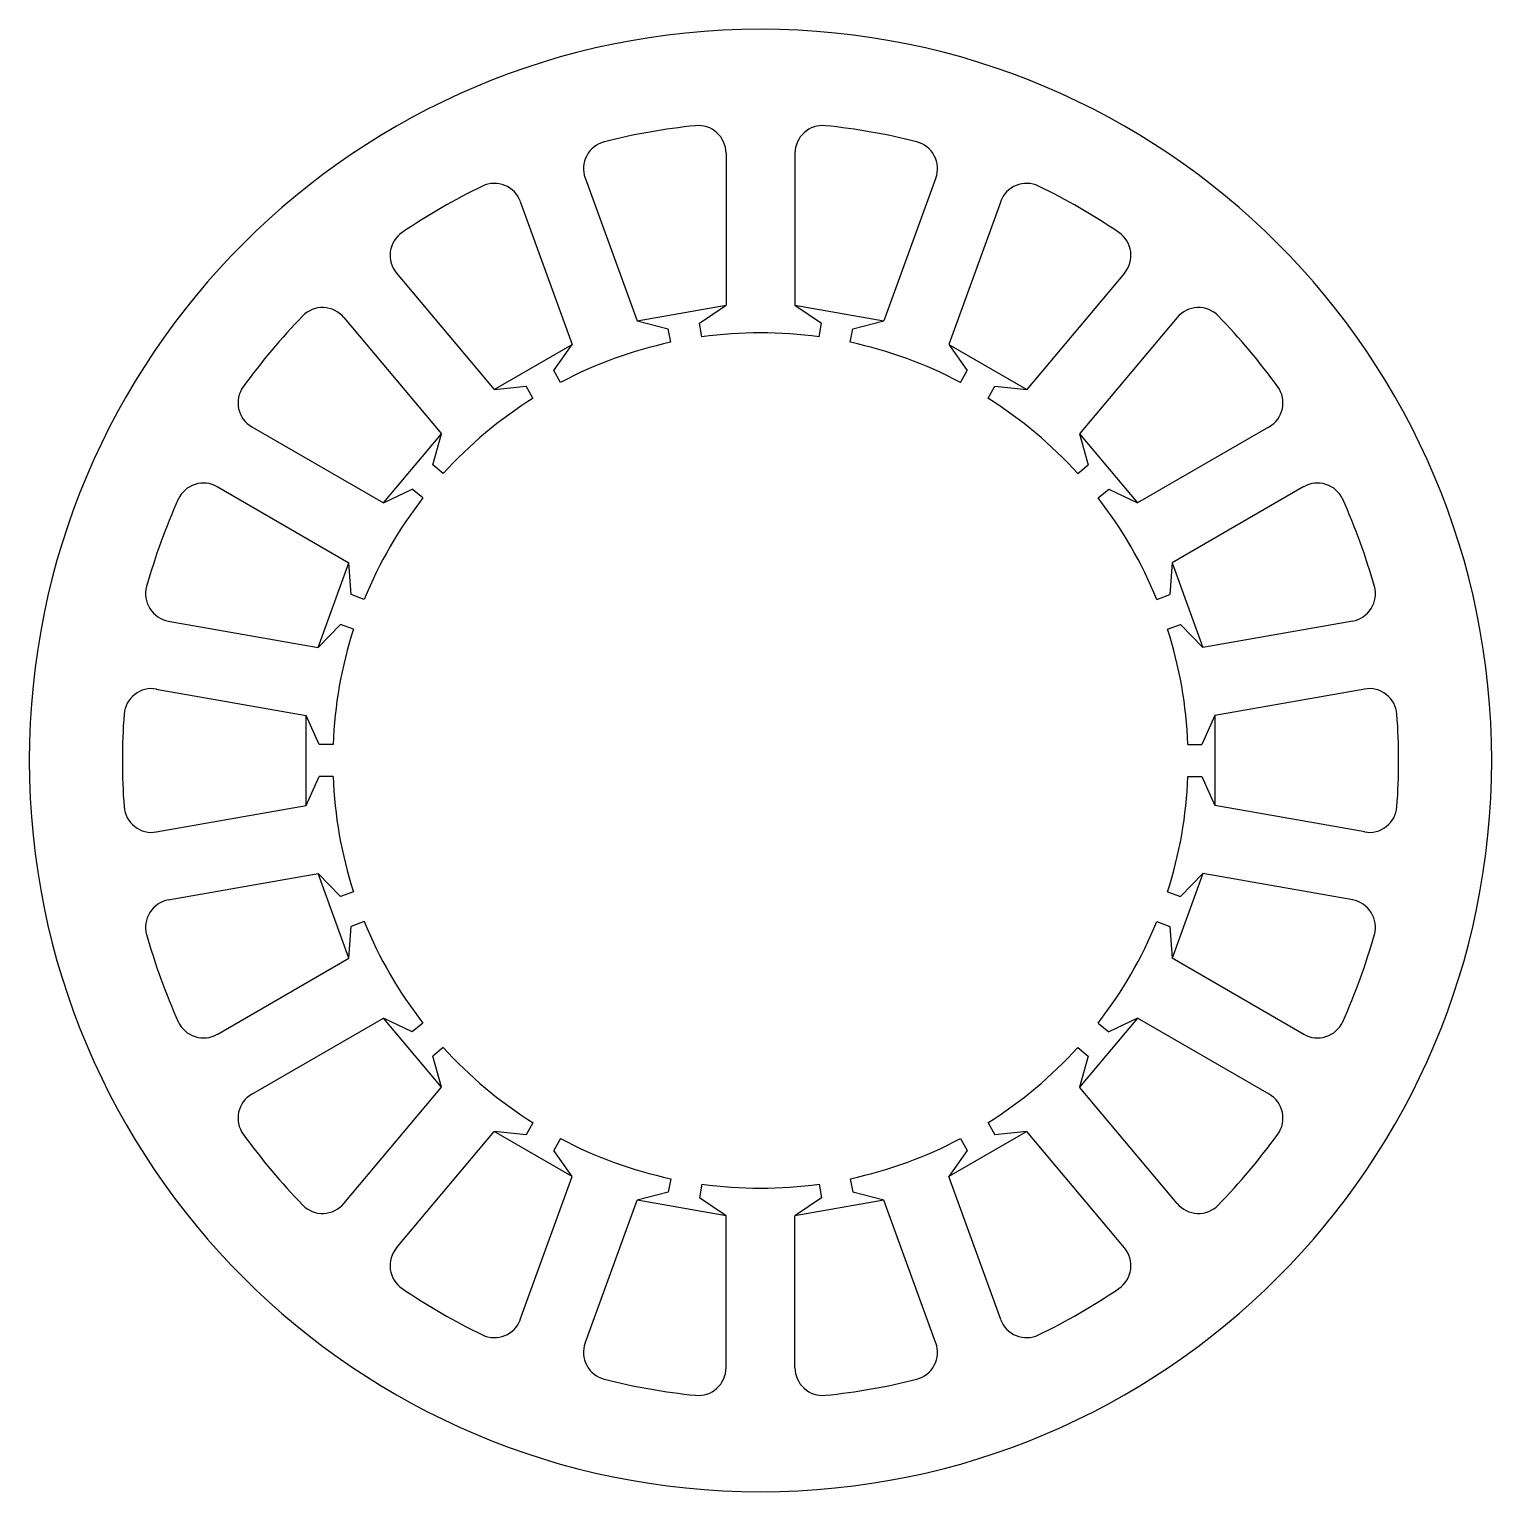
# Model space of a CAD drawing. Extents: x -53 to 53, y -53 to 53.
import ezdxf

# ---------------------------------------------------------------- set-up
doc = ezdxf.new("R2010")
doc.units = 0
doc.layers.add('default', color=7, linetype='CONTINUOUS')

msp = doc.modelspace()

# ---------------------------------------------------------------- linework, layer by layer
at = {"layer": 'default'}
for p, q in [((-2.5, 44.02), (-2.5, 33)), ((2.5, 44.02), (2.5, 33)), ((-12.71, 42.22), (-8.94, 31.86)), ((12.71, 42.22), (8.94, 31.86)), ((-17.41, 40.51), (-13.64, 30.15)), ((17.41, 40.51), (13.64, 30.15)), ((-26.38, 35.33), (-19.3, 26.89)), ((26.38, 35.33), (19.3, 26.89)), ((-8.94, 31.86), (-2.5, 33)), ((-4.42, 31.69), (-2.5, 33)), ((2.5, 33), (4.42, 31.69)), ((2.5, 33), (8.94, 31.86)), ((-30.21, 32.11), (-23.13, 23.67)), ((-8.94, 31.86), (-6.69, 31.29)), ((6.69, 31.29), (8.94, 31.86)), ((30.21, 32.11), (23.13, 23.67)), ((-6.51, 30.31), (-6.69, 31.29)), ((-4.25, 30.71), (-4.42, 31.69)), ((4.25, 30.71), (4.42, 31.69)), ((6.51, 30.31), (6.69, 31.29)), ((-19.3, 26.89), (-13.64, 30.15)), ((-14.99, 28.27), (-13.64, 30.15)), ((13.64, 30.15), (14.99, 28.27)), ((13.64, 30.15), (19.3, 26.89)), ((-14.49, 27.4), (-14.99, 28.27)), ((14.49, 27.4), (14.99, 28.27)), ((-19.3, 26.89), (-16.99, 27.12)), ((-16.49, 26.25), (-16.99, 27.12)), ((16.49, 26.25), (16.99, 27.12)), ((16.99, 27.12), (19.3, 26.89)), ((-36.87, 24.18), (-27.33, 18.67)), ((-27.33, 18.67), (-23.13, 23.67)), ((-23.76, 21.44), (-23.13, 23.67)), ((23.13, 23.67), (23.76, 21.44)), ((23.13, 23.67), (27.33, 18.67)), ((36.87, 24.18), (27.33, 18.67)), ((-22.99, 20.79), (-23.76, 21.44)), ((22.99, 20.79), (23.76, 21.44)), ((-39.37, 19.85), (-29.83, 14.33)), ((-27.33, 18.67), (-25.24, 19.67)), ((-24.47, 19.03), (-25.24, 19.67)), ((24.47, 19.03), (25.24, 19.67)), ((25.24, 19.67), (27.33, 18.67)), ((39.37, 19.85), (29.83, 14.33)), ((-32.06, 8.19), (-29.83, 14.33)), ((-29.66, 12.02), (-29.83, 14.33)), ((29.83, 14.33), (29.66, 12.02)), ((29.83, 14.33), (32.06, 8.19)), ((-28.72, 11.68), (-29.66, 12.02)), ((28.72, 11.68), (29.66, 12.02)), ((-42.92, 10.11), (-32.06, 8.19)), ((-32.06, 8.19), (-30.44, 9.86)), ((-29.5, 9.51), (-30.44, 9.86)), ((29.5, 9.51), (30.44, 9.86)), ((30.44, 9.86), (32.06, 8.19)), ((42.92, 10.11), (32.06, 8.19)), ((-43.79, 5.18), (-32.93, 3.27)), ((43.79, 5.18), (32.93, 3.27)), ((-31.98, 1.15), (-32.93, 3.27)), ((-32.93, -3.27), (-32.93, 3.27)), ((32.93, 3.27), (31.98, 1.15)), ((32.93, 3.27), (32.93, -3.27)), ((-30.98, 1.15), (-31.98, 1.15)), ((30.98, 1.15), (31.98, 1.15)), ((-32.93, -3.27), (-31.98, -1.15)), ((-30.98, -1.15), (-31.98, -1.15)), ((30.98, -1.15), (31.98, -1.15)), ((31.98, -1.15), (32.93, -3.27)), ((-43.79, -5.18), (-32.93, -3.27)), ((43.79, -5.18), (32.93, -3.27)), ((-42.92, -10.11), (-32.06, -8.19)), ((-30.44, -9.86), (-32.06, -8.19)), ((-29.83, -14.33), (-32.06, -8.19)), ((32.06, -8.19), (29.83, -14.33)), ((32.06, -8.19), (30.44, -9.86)), ((42.92, -10.11), (32.06, -8.19)), ((-29.5, -9.51), (-30.44, -9.86)), ((29.5, -9.51), (30.44, -9.86)), ((-29.83, -14.33), (-29.66, -12.02)), ((-28.72, -11.68), (-29.66, -12.02)), ((28.72, -11.68), (29.66, -12.02)), ((29.66, -12.02), (29.83, -14.33)), ((-39.37, -19.85), (-29.83, -14.33)), ((39.37, -19.85), (29.83, -14.33)), ((-36.87, -24.18), (-27.33, -18.67)), ((-25.24, -19.67), (-27.33, -18.67)), ((-23.13, -23.67), (-27.33, -18.67)), ((-24.47, -19.03), (-25.24, -19.67)), ((27.33, -18.67), (23.13, -23.67)), ((24.47, -19.03), (25.24, -19.67)), ((27.33, -18.67), (25.24, -19.67)), ((36.87, -24.18), (27.33, -18.67)), ((-22.99, -20.79), (-23.76, -21.44)), ((22.99, -20.79), (23.76, -21.44)), ((-23.13, -23.67), (-23.76, -21.44)), ((23.76, -21.44), (23.13, -23.67)), ((-30.21, -32.11), (-23.13, -23.67)), ((30.21, -32.11), (23.13, -23.67)), ((-16.49, -26.25), (-16.99, -27.12)), ((16.49, -26.25), (16.99, -27.12)), ((-26.38, -35.33), (-19.3, -26.89)), ((-16.99, -27.12), (-19.3, -26.89)), ((-13.64, -30.15), (-19.3, -26.89)), ((-14.49, -27.4), (-14.99, -28.27)), ((19.3, -26.89), (13.64, -30.15)), ((14.49, -27.4), (14.99, -28.27)), ((19.3, -26.89), (16.99, -27.12)), ((26.38, -35.33), (19.3, -26.89)), ((-13.64, -30.15), (-14.99, -28.27)), ((14.99, -28.27), (13.64, -30.15)), ((-17.41, -40.51), (-13.64, -30.15)), ((-6.51, -30.31), (-6.69, -31.29)), ((-4.25, -30.71), (-4.42, -31.69)), ((4.25, -30.71), (4.42, -31.69)), ((6.51, -30.31), (6.69, -31.29)), ((17.41, -40.51), (13.64, -30.15)), ((-6.69, -31.29), (-8.94, -31.86)), ((-2.5, -33), (-4.42, -31.69)), ((4.42, -31.69), (2.5, -33)), ((8.94, -31.86), (6.69, -31.29)), ((-12.71, -42.22), (-8.94, -31.86)), ((-2.5, -33), (-8.94, -31.86)), ((8.94, -31.86), (2.5, -33)), ((12.71, -42.22), (8.94, -31.86)), ((-2.5, -44.02), (-2.5, -33)), ((2.5, -44.02), (2.5, -33))]:
    msp.add_line(p, q, dxfattribs=at)
for centre, radius, start, end in [((0, 0), 53, 0, 180), ((0, 0), 46.25, 95.8368, 104.1632), ((-4.5, 44.02), 2, 360, 95.8368), ((4.5, 44.02), 2, 84.1632, 180), ((0, 0), 46.25, 75.8368, 84.1632), ((-10.83, 42.9), 2, 104.1632, 200), ((10.83, 42.9), 2, 340, 75.8368), ((0, 0), 46.25, 115.8368, 124.1632), ((-19.28, 39.83), 2, 20, 115.8368), ((19.28, 39.83), 2, 64.1632, 160), ((0, 0), 46.25, 55.8368, 64.1632), ((-24.85, 36.61), 2, 124.1632, 220), ((24.85, 36.61), 2, 320, 55.8368), ((0, 0), 46.25, 135.8368, 144.1632), ((-31.74, 30.83), 2, 40, 135.8368), ((31.74, 30.83), 2, 44.1632, 140), ((0, 0), 46.25, 35.8368, 44.1632), ((0, 0), 31, 82.126, 97.874), ((0, 0), 31, 102.126, 117.874), ((0, 0), 31, 62.126, 77.874), ((-35.87, 25.91), 2, 144.1632, 240), ((35.87, 25.91), 2, 300, 35.8368), ((0, 0), 31, 122.126, 137.874), ((0, 0), 31, 42.126, 57.874), ((-40.37, 18.11), 2, 60, 155.8368), ((40.37, 18.11), 2, 24.1632, 120), ((0, 0), 46.25, 155.8368, 164.1632), ((0, 0), 31, 142.126, 157.874), ((0, 0), 31, 22.126, 37.874), ((0, 0), 46.25, 15.8368, 24.1632), ((-42.57, 12.08), 2, 164.1632, 260), ((42.57, 12.08), 2, 280, 15.8368), ((0, 0), 31, 162.126, 177.874), ((0, 0), 31, 2.126, 17.874), ((-44.13, 3.21), 2, 80, 175.8368), ((44.13, 3.21), 2, 4.1632, 100), ((0, 0), 46.25, 175.8368, 184.1632), ((0, 0), 46.25, 355.8368, 4.1632), ((0, 0), 53, 180, 0), ((0, 0), 31, 182.126, 197.874), ((0, 0), 31, 342.126, 357.874), ((-44.13, -3.21), 2, 184.1632, 280), ((44.13, -3.21), 2, 260, 355.8368), ((-42.57, -12.08), 2, 100, 195.8368), ((42.57, -12.08), 2, 344.1632, 80), ((0, 0), 46.25, 195.8368, 204.1632), ((0, 0), 31, 202.126, 217.874), ((0, 0), 31, 322.126, 337.874), ((0, 0), 46.25, 335.8368, 344.1632), ((-40.37, -18.11), 2, 204.1632, 300), ((40.37, -18.11), 2, 240, 335.8368), ((0, 0), 31, 222.126, 237.874), ((0, 0), 31, 302.126, 317.874), ((-35.87, -25.91), 2, 120, 215.8368), ((35.87, -25.91), 2, 324.1632, 60), ((0, 0), 46.25, 215.8368, 224.1632), ((0, 0), 31, 242.126, 257.874), ((0, 0), 31, 282.126, 297.874), ((0, 0), 46.25, 315.8368, 324.1632), ((0, 0), 31, 262.126, 277.874), ((-31.74, -30.83), 2, 224.1632, 320), ((31.74, -30.83), 2, 220, 315.8368), ((-24.85, -36.61), 2, 140, 235.8368), ((24.85, -36.61), 2, 304.1632, 40), ((0, 0), 46.25, 235.8368, 244.1632), ((0, 0), 46.25, 295.8368, 304.1632), ((-19.28, -39.83), 2, 244.1632, 340), ((19.28, -39.83), 2, 200, 295.8368), ((-10.83, -42.9), 2, 160, 255.8368), ((10.83, -42.9), 2, 284.1632, 20), ((-4.5, -44.02), 2, 264.1632, 360), ((4.5, -44.02), 2, 180, 275.8368), ((0, 0), 46.25, 255.8368, 264.1632), ((0, 0), 46.25, 275.8368, 284.1632)]:
    msp.add_arc(centre, radius, start, end, dxfattribs=at)

doc.saveas('drawing.dxf')
